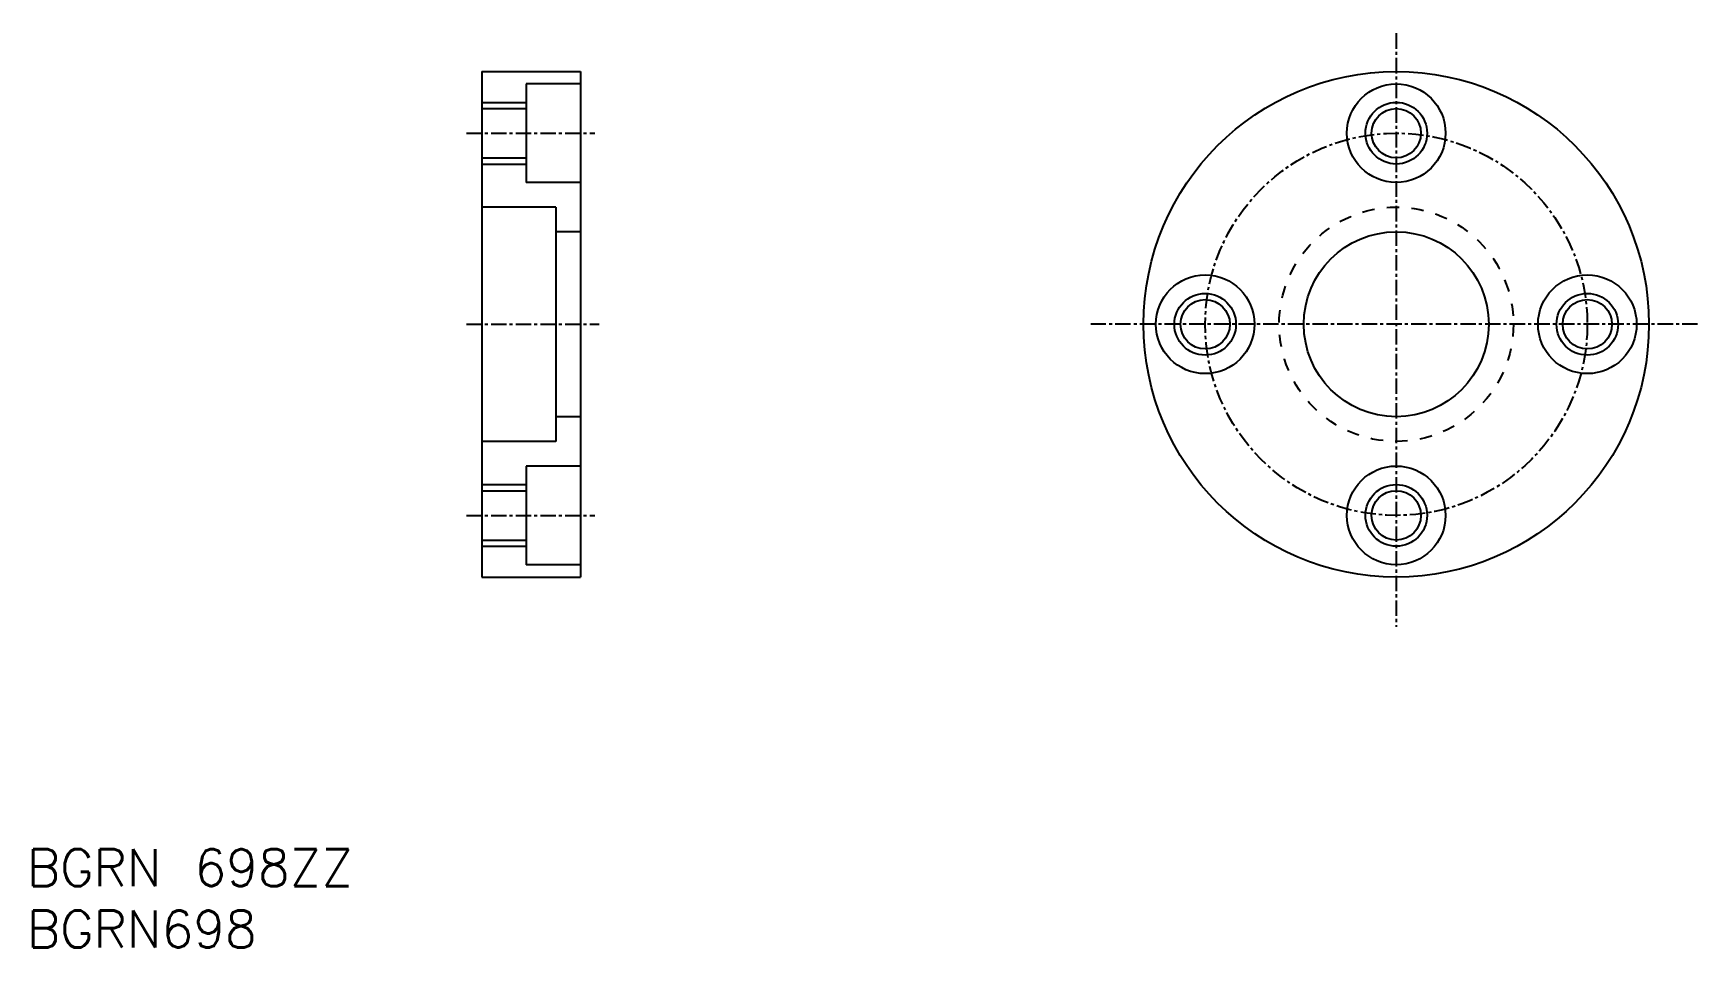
# Model space of a CAD drawing. Extents: x 45 to 180, y 37 to 111.
import ezdxf
from ezdxf.enums import TextEntityAlignment as Align

# ---------------------------------------------------------------- set-up
doc = ezdxf.new("R2010")
doc.units = 0
doc.linetypes.add('CENTER', pattern=[2, 1.25, -0.25, 0.25, -0.25])
doc.linetypes.add('DASHED2', pattern=[2, 1, -1])
doc.layers.get('0').update_dxf_attribs({"linetype": 'CONTINUOUS'})
doc.layers.add('CENTER', color=1, linetype='CENTER')
doc.styles.get("Standard").update_dxf_attribs({"font": 'txt.shx', "bigfont": 'extfont.shx'})

msp = doc.modelspace()

# ---------------------------------------------------------------- linework, layer by layer
at = {"color": 7, "linetype": 'CONTINUOUS'}
for p, q in [((81.69, 108.36), (81.69, 67.36)), ((81.69, 108.36), (89.69, 108.36)), ((89.69, 108.36), (89.69, 67.36)), ((85.29, 107.36), (85.29, 99.36)), ((89.69, 107.36), (85.29, 107.36)), ((81.69, 105.36), (85.29, 105.36)), ((81.69, 101.36), (85.29, 101.36)), ((89.69, 99.36), (85.29, 99.36)), ((87.69, 97.36), (81.69, 97.36)), ((87.69, 97.36), (87.69, 78.36)), ((89.69, 95.36), (87.69, 95.36)), ((89.69, 80.36), (87.69, 80.36)), ((87.69, 78.36), (81.69, 78.36)), ((85.29, 76.36), (85.29, 68.36)), ((89.69, 76.36), (85.29, 76.36)), ((81.69, 74.36), (85.29, 74.36)), ((81.69, 70.36), (85.29, 70.36)), ((89.69, 68.36), (85.29, 68.36)), ((81.69, 67.36), (89.69, 67.36))]:
    msp.add_line(p, q, dxfattribs=at)
at = {"color": 3, "linetype": 'CONTINUOUS'}
for p, q in [((81.69, 105.86), (85.29, 105.86)), ((81.69, 100.86), (85.29, 100.86)), ((81.69, 74.86), (85.29, 74.86)), ((81.69, 69.86), (85.29, 69.86))]:
    msp.add_line(p, q, dxfattribs=at)
at = {"color": 7, "linetype": 'CONTINUOUS'}
for centre, radius in [((155.86, 87.86), 20.5), ((155.86, 103.36), 4), ((155.86, 103.36), 2), ((155.86, 87.86), 7.5), ((140.36, 87.86), 4), ((171.36, 87.86), 4), ((140.36, 87.86), 2), ((171.36, 87.86), 2), ((155.86, 72.36), 4), ((155.86, 72.36), 2)]:
    msp.add_circle(centre, radius, dxfattribs=at)
at = {"color": 3, "linetype": 'CONTINUOUS'}
for centre in [(155.86, 103.36), (140.36, 87.86), (171.36, 87.86), (155.86, 72.36)]:
    msp.add_circle(centre, 2.5, dxfattribs=at)
at = {"color": 3, "linetype": 'DASHED2'}
msp.add_circle((155.86, 87.86), 9.5, dxfattribs=at)
at = {"layer": 'CENTER', "color": 1, "linetype": 'CENTER'}
for p, q in [((155.86, 111.46), (155.86, 63.33)), ((80.43, 103.36), (90.86, 103.36)), ((80.43, 87.86), (91.21, 87.86)), ((180.31, 87.86), (131.08, 87.86)), ((80.43, 72.36), (90.86, 72.36))]:
    msp.add_line(p, q, dxfattribs=at)
msp.add_circle((155.86, 87.86), 15.5, dxfattribs=at)

# ---------------------------------------------------------------- texts
at = {"color": 7, "linetype": 'CONTINUOUS'}
for s, p in [('BGRN 698ZZ', (44.78, 43.8)), ('BGRN698', (44.78, 38.8))]:
    msp.add_text(s, height=3, dxfattribs=at).set_placement(p, align=Align.MIDDLE_LEFT)

doc.saveas('drawing.dxf')
